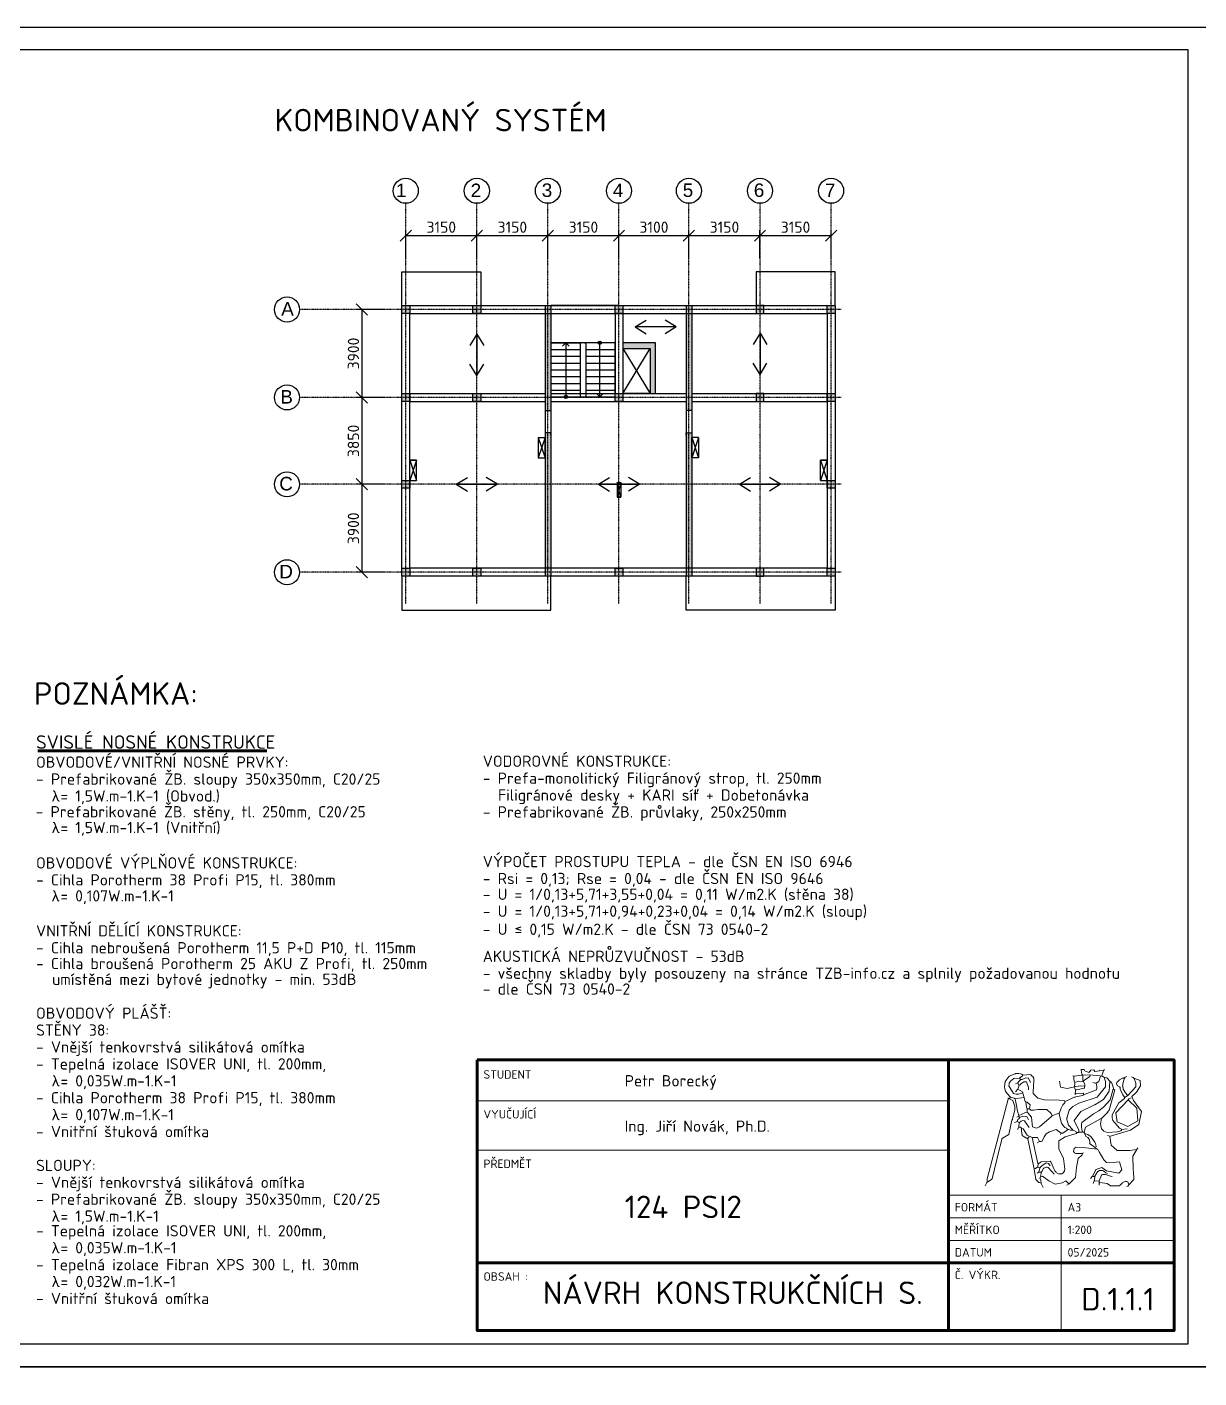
# Model space of a CAD drawing. Header units: millimetres. Extents: x 12904 to 327904, y -199771 to 141779.
# Drawn here: x 44464 to 96404, y 81879 to 141779 of the extents above; entities that cross this region are included whole.
import ezdxf

# ---------------------------------------------------------------- set-up
doc = ezdxf.new("R2010")
doc.units = ezdxf.units.MM
doc.linetypes.add('ČERCHOVANÁ', pattern=[25.4, 12.7, -6.35, 0, -6.35])
for name, color, linetype, lineweight in [('00 tenká plná', 7, 'Continuous', 13), ('_INTERIER', 8, 'Continuous', 13), ('Zdivo', 6, 'Continuous', 60)]:
    doc.layers.add(name, color=color, linetype=linetype, lineweight=lineweight)
for name, color, linetype in [('izolace', 251, 'Continuous'), ('Kóty', 1, 'Continuous'), ('TEXTY', 3, 'Continuous')]:
    doc.layers.add(name, color=color, linetype=linetype)
doc.styles.add('ISOCPEUR', font='isocpeur.ttf')
doc.styles.get("Standard").update_dxf_attribs({"font": 'arial.ttf'})
doc.dimstyles.new('1-200', dxfattribs={"dimscale": 200, "dimtxt": 2.5, "dimasz": 2.5, "dimexe": 1.25, "dimexo": 0.625, "dimtad": 1, "dimdec": 0, "dimtxsty": 'ISOCPEUR', "dimblk": 'OBLIQUE', "dimcen": 2.5, "dimclrd": 1, "dimclre": 1, "dimclrt": 3, "dimadec": 0, "dimazin": 0, "dimtfac": 1, "dimtdec": 0, "dimtix": 1, "dimtmove": 1, "dimatfit": 3, "dimldrblk": 'OBLIQUE', "dimfxl": 5, "dimfxlon": 1, "dimtfillclr": 3, "dimarcsym": 0})

# ---------------------------------------------------------------- blocks, each defined once
blk = doc.blocks.new('_OBLIQUE')
at = {"color": 0, "linetype": 'ByBlock'}
blk.add_line((-0.5, -0.5), (0.5, 0.5), dxfattribs=at)
blk = doc.blocks.new('*D83')
at = {"layer": '_INTERIER', "color": 1, "lineweight": -2, "transparency": 16777216}
for p, q in [((61249, 131529), (61249, 132779)), ((61249, 132529), (64399, 132529)), ((64399, 131529), (64399, 132779))]:
    blk.add_line(p, q, dxfattribs=at)
at = {"layer": 'Defpoints', "color": 0, "transparency": 16777216}
for p in [(64399, 132529), (61249, 131389), (64399, 131389)]:
    blk.add_point(p, dxfattribs=at)
at = {"layer": '_INTERIER', "color": 1, "lineweight": -2, "transparency": 16777216, "xscale": 500, "yscale": 500, "zscale": 500, "rotation": 180}
blk.add_blockref('_OBLIQUE', (61249, 132529), dxfattribs=at)
at = {"layer": '_INTERIER', "color": 1, "lineweight": -2, "transparency": 16777216, "xscale": 500, "yscale": 500, "zscale": 500}
blk.add_blockref('_OBLIQUE', (64399, 132529), dxfattribs=at)
at = {"layer": '_INTERIER', "color": 3, "transparency": 16777216, "insert": (62824, 132904), "char_height": 500, "attachment_point": 5, "style": 'ISOCPEUR'}
blk.add_mtext('3150', dxfattribs=at)
blk = doc.blocks.new('*D84')
at = {"layer": '_INTERIER', "color": 1, "lineweight": -2, "transparency": 16777216}
for p, q in [((64399, 131529), (64399, 132779)), ((64399, 132529), (67549, 132529)), ((67549, 131529), (67549, 132779))]:
    blk.add_line(p, q, dxfattribs=at)
at = {"layer": 'Defpoints', "color": 0, "transparency": 16777216}
for p in [(67549, 132529), (64399, 131389), (67549, 131389)]:
    blk.add_point(p, dxfattribs=at)
at = {"layer": '_INTERIER', "color": 1, "lineweight": -2, "transparency": 16777216, "xscale": 500, "yscale": 500, "zscale": 500, "rotation": 180}
blk.add_blockref('_OBLIQUE', (64399, 132529), dxfattribs=at)
at = {"layer": '_INTERIER', "color": 1, "lineweight": -2, "transparency": 16777216, "xscale": 500, "yscale": 500, "zscale": 500}
blk.add_blockref('_OBLIQUE', (67549, 132529), dxfattribs=at)
at = {"layer": '_INTERIER', "color": 3, "transparency": 16777216, "insert": (65974, 132904), "char_height": 500, "attachment_point": 5, "style": 'ISOCPEUR'}
blk.add_mtext('3150', dxfattribs=at)
blk = doc.blocks.new('*D85')
at = {"layer": '_INTERIER', "color": 1, "lineweight": -2, "transparency": 16777216}
for p, q in [((67549, 131529), (67549, 132779)), ((67549, 132529), (70699, 132529)), ((70699, 131529), (70699, 132779))]:
    blk.add_line(p, q, dxfattribs=at)
at = {"layer": 'Defpoints', "color": 0, "transparency": 16777216}
for p in [(70699, 132529), (67549, 131389), (70699, 131389)]:
    blk.add_point(p, dxfattribs=at)
at = {"layer": '_INTERIER', "color": 1, "lineweight": -2, "transparency": 16777216, "xscale": 500, "yscale": 500, "zscale": 500, "rotation": 180}
blk.add_blockref('_OBLIQUE', (67549, 132529), dxfattribs=at)
at = {"layer": '_INTERIER', "color": 1, "lineweight": -2, "transparency": 16777216, "xscale": 500, "yscale": 500, "zscale": 500}
blk.add_blockref('_OBLIQUE', (70699, 132529), dxfattribs=at)
at = {"layer": '_INTERIER', "color": 3, "transparency": 16777216, "insert": (69124, 132904), "char_height": 500, "attachment_point": 5, "style": 'ISOCPEUR'}
blk.add_mtext('3150', dxfattribs=at)
blk = doc.blocks.new('*D86')
at = {"layer": '_INTERIER', "color": 1, "lineweight": -2, "transparency": 16777216}
for p, q in [((70699, 131529), (70699, 132779)), ((70699, 132529), (73799, 132529)), ((73799, 131529), (73799, 132779))]:
    blk.add_line(p, q, dxfattribs=at)
at = {"layer": 'Defpoints', "color": 0, "transparency": 16777216}
for p in [(73799, 132529), (70699, 131389), (73799, 131389)]:
    blk.add_point(p, dxfattribs=at)
at = {"layer": '_INTERIER', "color": 1, "lineweight": -2, "transparency": 16777216, "xscale": 500, "yscale": 500, "zscale": 500, "rotation": 180}
blk.add_blockref('_OBLIQUE', (70699, 132529), dxfattribs=at)
at = {"layer": '_INTERIER', "color": 1, "lineweight": -2, "transparency": 16777216, "xscale": 500, "yscale": 500, "zscale": 500}
blk.add_blockref('_OBLIQUE', (73799, 132529), dxfattribs=at)
at = {"layer": '_INTERIER', "color": 3, "transparency": 16777216, "insert": (72249, 132904), "char_height": 500, "attachment_point": 5, "style": 'ISOCPEUR'}
blk.add_mtext('3100', dxfattribs=at)
blk = doc.blocks.new('*D87')
at = {"layer": '_INTERIER', "color": 1, "lineweight": -2, "transparency": 16777216}
for p, q in [((73799, 131529), (73799, 132779)), ((73799, 132529), (76949, 132529)), ((76949, 131529), (76949, 132779))]:
    blk.add_line(p, q, dxfattribs=at)
at = {"layer": 'Defpoints', "color": 0, "transparency": 16777216}
for p in [(76949, 132529), (73799, 131389), (76949, 131389)]:
    blk.add_point(p, dxfattribs=at)
at = {"layer": '_INTERIER', "color": 1, "lineweight": -2, "transparency": 16777216, "xscale": 500, "yscale": 500, "zscale": 500, "rotation": 180}
blk.add_blockref('_OBLIQUE', (73799, 132529), dxfattribs=at)
at = {"layer": '_INTERIER', "color": 1, "lineweight": -2, "transparency": 16777216, "xscale": 500, "yscale": 500, "zscale": 500}
blk.add_blockref('_OBLIQUE', (76949, 132529), dxfattribs=at)
at = {"layer": '_INTERIER', "color": 3, "transparency": 16777216, "insert": (75374, 132904), "char_height": 500, "attachment_point": 5, "style": 'ISOCPEUR'}
blk.add_mtext('3150', dxfattribs=at)
blk = doc.blocks.new('*D88')
at = {"layer": '_INTERIER', "color": 1, "lineweight": -2, "transparency": 16777216}
for p, q in [((76949, 131529), (76949, 132779)), ((76949, 132529), (80099, 132529)), ((80099, 131529), (80099, 132779))]:
    blk.add_line(p, q, dxfattribs=at)
at = {"layer": 'Defpoints', "color": 0, "transparency": 16777216}
for p in [(80099, 132529), (76949, 131389), (80099, 131389)]:
    blk.add_point(p, dxfattribs=at)
at = {"layer": '_INTERIER', "color": 1, "lineweight": -2, "transparency": 16777216, "xscale": 500, "yscale": 500, "zscale": 500, "rotation": 180}
blk.add_blockref('_OBLIQUE', (76949, 132529), dxfattribs=at)
at = {"layer": '_INTERIER', "color": 1, "lineweight": -2, "transparency": 16777216, "xscale": 500, "yscale": 500, "zscale": 500}
blk.add_blockref('_OBLIQUE', (80099, 132529), dxfattribs=at)
at = {"layer": '_INTERIER', "color": 3, "transparency": 16777216, "insert": (78524, 132904), "char_height": 500, "attachment_point": 5, "style": 'ISOCPEUR'}
blk.add_mtext('3150', dxfattribs=at)
blk = doc.blocks.new('*D89')
at = {"layer": '_INTERIER', "color": 1, "lineweight": -2, "transparency": 16777216}
for p, q in [((60304, 129254), (59054, 129254)), ((59304, 129254), (59304, 125354)), ((60304, 125354), (59054, 125354))]:
    blk.add_line(p, q, dxfattribs=at)
at = {"layer": 'Defpoints', "color": 0, "transparency": 16777216}
for p in [(60504, 129254), (59304, 125354), (60504, 125354)]:
    blk.add_point(p, dxfattribs=at)
at = {"layer": '_INTERIER', "color": 1, "lineweight": -2, "transparency": 16777216, "xscale": 500, "yscale": 500, "zscale": 500}
for p, rotation in [((59304, 129254), 90), ((59304, 125354), 270)]:
    blk.add_blockref('_OBLIQUE', p, dxfattribs=dict(at, rotation=rotation))
at = {"layer": '_INTERIER', "color": 3, "transparency": 16777216, "insert": (58929, 127304), "char_height": 500, "attachment_point": 5, "rotation": 90, "style": 'ISOCPEUR'}
blk.add_mtext('3900', dxfattribs=at)
blk = doc.blocks.new('*D90')
at = {"layer": '_INTERIER', "color": 1, "lineweight": -2, "transparency": 16777216}
for p, q in [((60304, 125354), (59054, 125354)), ((59304, 125354), (59304, 121504)), ((60304, 121504), (59054, 121504))]:
    blk.add_line(p, q, dxfattribs=at)
at = {"layer": 'Defpoints', "color": 0, "transparency": 16777216}
for p in [(60504, 125354), (59304, 121504), (60504, 121504)]:
    blk.add_point(p, dxfattribs=at)
at = {"layer": '_INTERIER', "color": 1, "lineweight": -2, "transparency": 16777216, "xscale": 500, "yscale": 500, "zscale": 500}
for p, rotation in [((59304, 125354), 90), ((59304, 121504), 270)]:
    blk.add_blockref('_OBLIQUE', p, dxfattribs=dict(at, rotation=rotation))
at = {"layer": '_INTERIER', "color": 3, "transparency": 16777216, "insert": (58929, 123429), "char_height": 500, "attachment_point": 5, "rotation": 90, "style": 'ISOCPEUR'}
blk.add_mtext('3850', dxfattribs=at)
blk = doc.blocks.new('*D91')
at = {"layer": '_INTERIER', "color": 1, "lineweight": -2, "transparency": 16777216}
for p, q in [((60304, 121504), (59054, 121504)), ((59304, 121504), (59304, 117604)), ((60304, 117604), (59054, 117604))]:
    blk.add_line(p, q, dxfattribs=at)
at = {"layer": 'Defpoints', "color": 0, "transparency": 16777216}
for p in [(60504, 121504), (59304, 117604), (60504, 117604)]:
    blk.add_point(p, dxfattribs=at)
at = {"layer": '_INTERIER', "color": 1, "lineweight": -2, "transparency": 16777216, "xscale": 500, "yscale": 500, "zscale": 500}
for p, rotation in [((59304, 121504), 90), ((59304, 117604), 270)]:
    blk.add_blockref('_OBLIQUE', p, dxfattribs=dict(at, rotation=rotation))
at = {"layer": '_INTERIER', "color": 3, "transparency": 16777216, "insert": (58929, 119554), "char_height": 500, "attachment_point": 5, "rotation": 90, "style": 'ISOCPEUR'}
blk.add_mtext('3900', dxfattribs=at)

msp = doc.modelspace()

# ---------------------------------------------------------------- hatches: boundary and pattern name
at = {"layer": 'izolace'}
h = msp.add_hatch(color=256, dxfattribs=at)
h.dxf.hatch_style = 1
h.paths.add_polyline_path([(61424.2, 129429.3), (61074.2, 129429.3), (61074.2, 129079.3), (61424.2, 129079.3)])
h.paths.add_polyline_path([(64574.2, 129429.3), (64224.2, 129429.3), (64224.2, 129079.3), (64574.2, 129079.3)])
h.paths.add_polyline_path([(64574.2, 125529.3), (64224.2, 125529.3), (64224.2, 125179.3), (64574.2, 125179.3)])
h.paths.add_polyline_path([(67674.2, 129429.3), (67424.2, 129429.3), (67424.2, 129079.3), (67674.2, 129079.3)])
h.paths.add_polyline_path([(67674.2, 129079.3), (67424.2, 129079.3), (67424.2, 124779.3), (67674.2, 124779.3)])
h.paths.add_polyline_path([(70874.2, 129429.3), (70524.2, 129429.3), (70524.2, 129079.3), (70874.2, 129079.3)])
h.paths.add_polyline_path([(70874.2, 125529.3), (70524.2, 125529.3), (70524.2, 125179.3), (70874.2, 125179.3)])
h.paths.add_polyline_path([(73924.2, 129429.3), (73674.2, 129429.3), (73674.2, 129079.3), (73924.2, 129079.3)])
h.paths.add_polyline_path([(73924.2, 129079.3), (73674.2, 129079.3), (73674.2, 124779.3), (73924.2, 124779.3)])
h.paths.add_polyline_path([(73924.2, 123779.3), (73674.2, 123779.3), (73674.2, 123679.3), (73674.2, 117779.3), (73924.2, 117779.3)])
h.paths.add_polyline_path([(73924.2, 117779.3), (73674.2, 117779.3), (73674.2, 117429.3), (73924.2, 117429.3)])
h.paths.add_polyline_path([(67674.2, 123779.3), (67424.2, 123779.3), (67424.2, 117779.3), (67674.2, 117779.3)])
h.paths.add_polyline_path([(67674.2, 117779.3), (67424.2, 117779.3), (67424.2, 117429.3), (67674.2, 117429.3)])
h = msp.add_hatch(color=256, dxfattribs=at)
h.dxf.hatch_style = 1
h.paths.add_polyline_path([(70874.2, 117779.3), (70524.2, 117779.3), (70524.2, 117429.3), (70874.2, 117429.3)])
h.paths.add_polyline_path([(77124.2, 117779.3), (76774.2, 117779.3), (76774.2, 117429.3), (77124.2, 117429.3)])
h.paths.add_polyline_path([(80274.2, 117779.3), (79924.2, 117779.3), (79924.2, 117429.3), (80274.2, 117429.3)])
h.paths.add_polyline_path([(80274.2, 121679.3), (79924.2, 121679.3), (79924.2, 121329.3), (80274.2, 121329.3)])
h.paths.add_polyline_path([(80274.2, 125529.3), (79924.2, 125529.3), (79924.2, 125179.3), (79949.2, 125179.3), (80274.2, 125179.3)])
h.paths.add_polyline_path([(77124.2, 125529.3), (76774.2, 125529.3), (76774.2, 125179.3), (77124.2, 125179.3)])
h.paths.add_polyline_path([(77124.2, 129429.3), (76774.2, 129429.3), (76774.2, 129079.3), (77124.2, 129079.3)])
h.paths.add_polyline_path([(80274.2, 129429.3), (79924.2, 129429.3), (79924.2, 129079.3), (80274.2, 129079.3)])
h.paths.add_polyline_path([(61424.2, 121679.3), (61399.2, 121679.3), (61074.2, 121679.3), (61074.2, 121329.3), (61424.2, 121329.3)])
h.paths.add_polyline_path([(61424.2, 125529.3), (61074.2, 125529.3), (61074.2, 125179.3), (61424.2, 125179.3)])
h.paths.add_polyline_path([(61424.2, 117779.3), (61074.2, 117779.3), (61074.2, 117429.3), (61424.2, 117429.3)])
h.paths.add_polyline_path([(64574.2, 117779.3), (64224.2, 117779.3), (64224.2, 117429.3), (64574.2, 117429.3)])
h = msp.add_hatch(color=256, dxfattribs=at)
h.dxf.hatch_style = 1
h.paths.add_polyline_path([(72324.2, 127529.3), (72324.2, 127779.3), (70874.2, 127779.3), (70874.2, 127529.3), (72074.2, 127529.3), (72074.2, 125829.3), (72074.2, 125529.3), (72324.2, 125529.3)])

# ---------------------------------------------------------------- linework, layer by layer
for p, q in [((67424.2, 129429.3), (67424.2, 124779.3)), ((67424.2, 129429.3), (67674.2, 129429.3)), ((70674.2, 129429.3), (67674.2, 129429.3)), ((67674.2, 129429.3), (67674.2, 124779.3)), ((73674.2, 129429.3), (73674.2, 124779.3)), ((73674.2, 129429.3), (73924.2, 129429.3)), ((73924.2, 129429.3), (73924.2, 124779.3)), ((70524.2, 129079.3), (70524.2, 127879.3)), ((70874.2, 129079.3), (70874.2, 125529.3)), ((67674.2, 127779.3), (69024.2, 127779.3)), ((69174.2, 125379.3), (70524.2, 125379.3)), ((67424.2, 124779.3), (67424.2, 123779.3)), ((67674.2, 124779.3), (67674.2, 123779.3)), ((73674.2, 124779.3), (73674.2, 123779.3)), ((73924.2, 124779.3), (73924.2, 123779.3)), ((67424.2, 123779.3), (67424.2, 117429.3)), ((67674.2, 123779.3), (67674.2, 117429.3)), ((73674.2, 123779.3), (73674.2, 117429.3)), ((73924.2, 123779.3), (73924.2, 117429.3)), ((61424.2, 121679.3), (61724.2, 121679.3)), ((79624.2, 121679.3), (79924.2, 121679.3))]:
    msp.add_line(p, q)
for points in [[(54904.2, 82379.3), (12904.2, 82379.3), (12904.2, 141779.3), (54904.2, 141779.3)], [(54904.2, 141779.3), (96904.2, 141779.3), (96904.2, 82379.3), (54904.2, 82379.3)], [(61074.2, 129429.3), (61074.2, 130929.3), (64574.2, 130929.3), (64574.2, 129429.3)], [(80274.2, 129429.3), (80274.2, 130929.3), (76774.2, 130929.3), (76774.2, 129429.3)], [(80274.2, 129429.3), (80274.2, 117429.3), (61074.2, 117429.3), (61074.2, 129429.3), (80274.2, 129429.3)], [(67674.2, 129429.3), (67924.2, 129429.3)], [(73424.2, 129429.3), (73674.2, 129429.3)], [(70524.2, 129079.3), (70524.2, 125529.3)], [(71412.4, 128479.3), (71907.2, 128786.4)], [(73237.5, 128479.3), (72742.7, 128786.4)], [(73237.5, 128479.3), (71412.4, 128479.3)], [(71412.4, 128479.3), (71907.2, 128172.3)], [(73237.5, 128479.3), (72742.7, 128172.3)], [(76949.2, 128199.3), (76642.1, 127704.6)], [(76949.2, 128199.3), (76949.2, 126374.3)], [(76949.2, 128199.3), (77256.2, 127704.6)], [(64399.2, 128156.5), (64092.1, 127661.8)], [(64399.2, 128156.5), (64399.2, 126331.5)], [(64399.2, 128156.5), (64706.2, 127661.8)], [(67674.2, 127779.3), (67674.2, 125379.3), (70524.2, 125379.3), (70524.2, 127779.3), (67674.2, 127779.3)], [(67674.2, 127779.3), (67674.2, 127479.3), (68974.2, 127479.3)], [(68349.2, 127779.3), (68201.7, 127631.8)], [(68349.2, 127779.3), (68349.2, 125379.3)], [(68349.2, 127779.3), (68496.7, 127631.8)], [(69024.2, 127779.3), (68974.2, 127779.3), (68974.2, 125379.3)], [(69174.2, 127779.3), (69224.2, 127779.3), (69224.2, 125379.3)], [(69849.2, 125379.3), (69849.2, 127779.3)], [(72324.2, 127529.3), (72324.2, 127779.3), (70874.2, 127779.3)], [(67674.2, 127479.3), (67674.2, 127179.3), (68974.2, 127179.3)], [(67674.2, 127179.3), (67674.2, 126879.3), (68974.2, 126879.3)], [(69224.2, 127479.3), (70524.2, 127479.3)], [(69224.2, 127179.3), (70524.2, 127179.3)], [(70874.2, 127529.3), (72074.2, 127529.3), (72074.2, 125829.3), (72074.2, 125529.3), (70874.2, 125529.3)], [(70874.2, 127529.3), (72074.2, 125529.3), (70874.2, 125529.3), (72074.2, 127529.3)], [(72074.2, 127529.3), (72074.2, 125529.3), (72324.2, 125529.3), (72324.2, 127529.3)], [(64399.2, 126331.5), (64092.1, 126826.2)], [(64399.2, 126331.5), (64706.2, 126826.2)], [(67674.2, 126879.3), (67674.2, 126579.3), (68974.2, 126579.3)], [(67674.2, 126579.3), (67674.2, 126279.3), (68974.2, 126279.3)], [(69224.2, 126879.3), (70524.2, 126879.3)], [(69224.2, 126579.3), (70524.2, 126579.3)], [(76949.2, 126374.3), (76642.1, 126869)], [(76949.2, 126374.3), (77256.2, 126869)], [(67674.2, 126279.3), (67674.2, 125979.3), (68974.2, 125979.3)], [(67674.2, 125979.3), (67674.2, 125679.3), (68974.2, 125679.3)], [(69224.2, 126279.3), (70524.2, 126279.3)], [(69224.2, 125979.3), (70524.2, 125979.3)], [(61424.2, 125529.3), (67424.2, 125529.3)], [(67674.2, 125529.3), (73674.2, 125529.3)], [(69224.2, 125679.3), (70524.2, 125679.3)], [(69849.2, 125379.3), (69701.7, 125526.8)], [(69849.2, 125379.3), (69996.7, 125526.8)], [(73924.2, 125529.3), (79924.2, 125529.3)], [(61424.2, 125179.3), (67424.2, 125179.3)], [(67424.2, 124779.3), (67674.2, 124779.3)], [(67674.2, 125179.3), (73674.2, 125179.3)], [(73924.2, 124779.3), (73674.2, 124779.3)], [(73924.2, 125179.3), (79924.2, 125179.3)], [(67124.2, 123579.3), (67424.2, 123579.3)], [(67124.2, 123579.3), (67424.2, 122679.3), (67424.2, 123579.3), (67124.2, 122679.3)], [(67124.2, 123579.3), (67124.2, 122679.3), (67424.2, 122679.3)], [(67674.2, 123679.3), (67674.2, 123779.3), (67424.2, 123779.3)], [(73674.2, 123679.3), (73674.2, 123779.3), (73924.2, 123779.3)], [(74224.2, 123579.3), (73924.2, 123579.3)], [(74224.2, 123579.3), (73924.2, 122679.3), (73924.2, 123579.3), (74224.2, 122679.3)], [(74224.2, 123579.3), (74224.2, 122679.3), (73924.2, 122679.3)], [(61424.2, 122579.3), (61724.2, 121679.3), (61724.2, 122579.3), (61424.2, 121679.3)], [(79924.2, 122579.3), (79624.2, 121679.3), (79624.2, 122579.3), (79924.2, 121679.3)], [(63486.6, 121504.3), (63981.4, 121811.4)], [(65311.7, 121504.3), (64816.9, 121811.4)], [(69786.6, 121504.3), (70281.4, 121811.4)], [(71611.7, 121504.3), (71116.9, 121811.4)], [(76036.6, 121504.3), (76531.4, 121811.4)], [(77861.7, 121504.3), (77366.9, 121811.4)], [(63486.6, 121504.3), (65311.7, 121504.3)], [(63486.6, 121504.3), (63981.4, 121197.3)], [(65311.7, 121504.3), (64816.9, 121197.3)], [(69786.6, 121504.3), (71611.7, 121504.3)], [(69786.6, 121504.3), (70281.4, 121197.3)], [(70624.2, 121579.3), (70624.2, 120929.3)], [(70774.2, 121579.3), (70774.2, 120929.3), (70624.2, 120929.3)], [(70774.2, 121579.3), (70624.2, 120929.3), (70774.2, 120929.3), (70624.2, 121579.3)], [(70624.2, 121579.3), (70774.2, 121579.3)], [(70624.2, 121329.3), (70624.2, 120929.3)], [(70774.2, 121329.3), (70774.2, 120929.3), (70624.2, 120929.3)], [(71611.7, 121504.3), (71116.9, 121197.3)], [(76036.6, 121504.3), (77861.7, 121504.3)], [(76036.6, 121504.3), (76531.4, 121197.3)], [(77861.7, 121504.3), (77366.9, 121197.3)], [(61074.2, 117429.3), (61074.2, 115929.3), (67674.2, 115929.3), (67674.2, 117429.3)], [(80274.2, 117429.3), (80274.2, 115929.3), (73674.2, 115929.3), (73674.2, 117429.3)], [(54904.2, 22979.3), (12904.2, 22979.3), (12904.2, 82379.3), (54904.2, 82379.3)], [(54904.2, 82379.3), (96904.2, 82379.3), (96904.2, 22979.3), (54904.2, 22979.3)]]:
    msp.add_lwpolyline(points)
for points in [[(12904.2, 141779.3), (96904.2, 141779.3), (96904.2, 82379.3), (12904.2, 82379.3)], [(13904.2, 140779.3), (95904.2, 140779.3), (95904.2, 83379.3), (13904.2, 83379.3)], [(61424.2, 129079.3), (61074.2, 129079.3), (61074.2, 129429.3), (61424.2, 129429.3)], [(64574.2, 129079.3), (64224.2, 129079.3), (64224.2, 129429.3), (64574.2, 129429.3)], [(70874.2, 129079.3), (70524.2, 129079.3), (70524.2, 129429.3), (70874.2, 129429.3)], [(76774.2, 129079.3), (77124.2, 129079.3), (77124.2, 129429.3), (76774.2, 129429.3)], [(80274.2, 129079.3), (79924.2, 129079.3), (79924.2, 129429.3), (80274.2, 129429.3)], [(79924.2, 129079.3), (79924.2, 117779.3), (61424.2, 117779.3), (61424.2, 129079.3)], [(61424.2, 125179.3), (61074.2, 125179.3), (61074.2, 125529.3), (61424.2, 125529.3)], [(64574.2, 125179.3), (64224.2, 125179.3), (64224.2, 125529.3), (64574.2, 125529.3)], [(70874.2, 125179.3), (70524.2, 125179.3), (70524.2, 125529.3), (70874.2, 125529.3)], [(76774.2, 125179.3), (77124.2, 125179.3), (77124.2, 125529.3), (76774.2, 125529.3)], [(80274.2, 125179.3), (79924.2, 125179.3), (79924.2, 125529.3), (80274.2, 125529.3)], [(61724.2, 122579.3), (61424.2, 122579.3), (61424.2, 122579.3), (61724.2, 122579.3)], [(79624.2, 122579.3), (79924.2, 122579.3), (79924.2, 122579.3), (79624.2, 122579.3)], [(61424.2, 121329.3), (61074.2, 121329.3), (61074.2, 121679.3), (61424.2, 121679.3)], [(80274.2, 121329.3), (79924.2, 121329.3), (79924.2, 121679.3), (80274.2, 121679.3)], [(61424.2, 117429.3), (61074.2, 117429.3), (61074.2, 117779.3), (61424.2, 117779.3)], [(64574.2, 117429.3), (64224.2, 117429.3), (64224.2, 117779.3), (64574.2, 117779.3)], [(70874.2, 117429.3), (70524.2, 117429.3), (70524.2, 117779.3), (70874.2, 117779.3)], [(76774.2, 117429.3), (77124.2, 117429.3), (77124.2, 117779.3), (76774.2, 117779.3)], [(80274.2, 117429.3), (79924.2, 117429.3), (79924.2, 117779.3), (80274.2, 117779.3)], [(12904.2, 82379.3), (96904.2, 82379.3), (96904.2, 22979.3), (12904.2, 22979.3)]]:
    msp.add_lwpolyline(points, close=True)
for centre in [(69849.2, 127779.3), (68349.2, 125379.3)]:
    msp.add_circle(centre, 75)
at = {"layer": '00 tenká plná', "linetype": 'Continuous'}
for p, q in [((84005.7, 95979.2), (64417.8, 95979.2)), ((64417.8, 95979.2), (64417.8, 83979.3)), ((95304.2, 95979.2), (84005.7, 95979.2)), ((85304.1, 83979.3), (85304.1, 95979.2)), ((95304.2, 83979.3), (95304.2, 95979.2)), ((91255.8, 95288.4), (91255.8, 95065.9)), ((88279.1, 94914.1), (88350, 94934.3)), ((90901.5, 94954.6), (90891.3, 94792.7)), ((91701.3, 94984.9), (91822.8, 94954.6)), ((64417.8, 94171.3), (84005.7, 94171.3)), ((84005.7, 94171.3), (85304.1, 94171.3)), ((88329.7, 93447.1), (88410.7, 93467.4)), ((88805.6, 93811.3), (88886.6, 93811.3)), ((89889, 93507.8), (90192.7, 93619.1)), ((88228.5, 93214.4), (88339.8, 93254.9)), ((88876.5, 92566.9), (88815.7, 92506.2)), ((92349.3, 92627.6), (92460.7, 92597.2)), ((64417.8, 91979.3), (84005.7, 91979.3)), ((84005.7, 91979.3), (85304.1, 91979.3)), ((91286.2, 91868.8), (91245.7, 91848.6)), ((93696, 92081.3), (93655.5, 92020.6)), ((89362.5, 90725.5), (89342.2, 90715.4)), ((91691.2, 90826.7), (91590, 90725.5)), ((85304.1, 89979.3), (95304.2, 89979.3)), ((90304.1, 86979.2), (90304.1, 89979.3)), ((85304.1, 88979.2), (95304.2, 88979.2)), ((85304.1, 87979.3), (95304.2, 87979.3)), ((64417.8, 86979.2), (84005.7, 86979.2)), ((84005.7, 86979.2), (85304.1, 86979.2)), ((85304.1, 86979.2), (95304.2, 86979.2)), ((90304.1, 86979.2), (90304.1, 83979.3)), ((64417.8, 83979.3), (84005.7, 83979.3)), ((84005.7, 83979.3), (95304.2, 83979.3))]:
    msp.add_line(p, q, dxfattribs=at)
for points in [[(88046.2, 94337.4), (88015.8, 94357.6), (87823.5, 94580.2), (87793.1, 94711.8), (87783, 94772.5), (87813.3, 95025.4), (87994.3, 95261.9), (88258.8, 95369.4), (88269, 95379.5), (88420.8, 95379.5), (88552.5, 95349.2), (88593, 95308.7), (88562.6, 95258.1), (88451.2, 95177.2), (88471.5, 95156.9), (88481.6, 95136.7), (88481.6, 95116.5), (88491.7, 95106.3), (88562.6, 95116.5), (88724.6, 95187.3), (88856.2, 95167), (88937.2, 94974.8)], [(88603.1, 95298.6), (88917, 95328.9), (88947.3, 95318.8), (89008.1, 95268.2), (89038.5, 95248), (89079, 95167), (89079, 95065.9), (89048.6, 94570.1), (89058.7, 94499.3), (89262.5, 94281.8), (89565, 94216), (90202.8, 94195.8), (90456, 94165.4), (90456, 94084.5), (90375, 93993.4), (90294, 93841.7), (90243.3, 93679.8), (90223.1, 93639.3), (90202.8, 93619.1), (90213, 93578.6), (90314.2, 93184.1), (90364.8, 93093), (90466.1, 92991.8), (90537, 92951.4), (90577.5, 92900.8), (90557.2, 92860.3), (90364.8, 92738.9), (90314.2, 92738.9), (90294, 92728.8), (90283.8, 92718.7), (90263.6, 92678.2)], [(92035.5, 95258.1), (91964.6, 95025.4), (91843.1, 94954.6), (91883.6, 94802.8), (91883.6, 94732), (91863.3, 94651), (91367.2, 94468.9), (91296.3, 94448.7), (91266, 94418.4), (91245.7, 94408.2), (90942, 94347.5), (90921.7, 94337.4), (90911.6, 94327.3), (90871.1, 94327.3), (90547.1, 94165.4), (90476.2, 94145.2)], [(90820.5, 95278.3), (90850.8, 95258.1), (90861, 95237.9), (90861, 95126.6), (90891.3, 94974.8), (91083.7, 95035.5), (91235.6, 95025.4), (91245.7, 95025.4), (91266, 95035.5)], [(90850.8, 95258.1), (90992.6, 95278.3), (91225.5, 95298.6)], [(91579.8, 95298.6), (91569.7, 95248), (91559.6, 95227.8), (91296.3, 95076), (91276.1, 95035.5), (91347, 94904), (91347, 94863.5), (91326.7, 94732), (90982.5, 94651), (90931.8, 94661.2), (90911.6, 94438.6)], [(91174.8, 95551.5), (91185, 95531.3), (91215.3, 95349.2), (91225.5, 95339.1), (91225.5, 95298.6), (91559.6, 95318.8), (92025.3, 95278.3), (92076, 95268.2)], [(91185, 95551.5), (91215.3, 95561.6), (91316.6, 95561.6), (91347, 95500.9), (91529.2, 95430.1), (91590, 95490.8), (91600.1, 95521.2), (91741.8, 95541.4), (91782.3, 95470.6), (91995, 95490.8), (92015.2, 95521.2), (92167.1, 95511), (92096.2, 95268.2), (92146.8, 95248), (92217.7, 95197.4), (92319, 95187.3), (92481, 95005.2), (92501.2, 94995), (92521.5, 94995), (92612.6, 94732), (92622.7, 94681.4), (92673.3, 94651), (92420.2, 93760.8), (92369.6, 93700), (92359.5, 93679.8), (92359.5, 93669.7), (92086.1, 93386.4), (92035.5, 93143.6), (92086.1, 92931.1), (92187.3, 92829.9), (92329.1, 92769.2), (92794.8, 92789.5), (92946.7, 92840.1), (92967, 92860.3), (92977.1, 92890.7), (93220.1, 92931.1)], [(92177.2, 95521.2), (92207.6, 95541.4), (92227.8, 95541.4)], [(93098.6, 95177.2), (93139.1, 95217.6), (93199.8, 95248)], [(88593, 94519.5), (88410.7, 94458.8), (88299.3, 94458.8), (88177.8, 94489.2), (87975.3, 94833.2), (87985.5, 94914.1), (87995.6, 94944.5), (88046.2, 95035.5), (88198.1, 95156.9), (88441.1, 95177.2)], [(88491.7, 95096.2), (88370.2, 94974.8), (88410.7, 94883.8), (88431, 94863.5), (88370.2, 94681.4), (88279.1, 94570.1)], [(88380.3, 94681.4), (88582.8, 94570.1), (88704.3, 94145.2), (88724.6, 94125), (88785.3, 94114.8), (88917, 93993.4), (88896.7, 93811.3), (88947.3, 93750.6), (89089.1, 93750.6), (89261.2, 93781), (89666.2, 93781), (89858.6, 93609), (89878.8, 93538.2), (89878.8, 93487.6), (89868.7, 93467.4), (89332.1, 93012.1), (89210.6, 92951.4), (89028.3, 93022.2), (89008.1, 93153.7), (88977.7, 93447.1), (88825.8, 93629.2), (88795.5, 93649.5)], [(88431, 94863.5), (88461.3, 94883.8), (88481.6, 94883.8), (88512, 94924.2), (88643.6, 95005.2), (88765.1, 95005.2), (88846.1, 94762.4), (88846.1, 94661.2)], [(90223.1, 95045.7), (90262.3, 94768.7), (90567.3, 94711.8), (90881.2, 94782.6), (90921.7, 94671.3)], [(92217.7, 95187.3), (92227.8, 95106.3), (92258.2, 95025.4), (92268.3, 94792.7), (91893.7, 94327.3), (91083.7, 94064.3), (90810.3, 93912.5), (90709.1, 93811.3), (90658.5, 93750.6), (90557.2, 93437), (90547.1, 93426.9), (90547.1, 93335.8), (90628.1, 93093), (90800.2, 92900.8), (90800.2, 92880.5), (91023, 92769.2), (91063.5, 92769.2), (91083.7, 92779.3), (91235.6, 92779.3), (91286.2, 92779.3), (91316.6, 92769.2), (91357.1, 92688.3), (91377.3, 92597.2), (91478.6, 92536.5), (91539.3, 92465.7), (91569.7, 92364.6), (91569.7, 92283.6), (91559.6, 92273.5), (91752, 92121.7), (91893.7, 92020.6), (91266, 92091.4), (90962.2, 92111.6), (90871.1, 92061), (90840.7, 91919.4), (90891.3, 91868.8), (90952.1, 91838.5), (91235.6, 91838.5), (91225.5, 91777.8), (91215.3, 91757.5), (91043.2, 91605.8), (90972.3, 91211.2), (90936.9, 90767.3), (90658.5, 90482.7), (90547.1, 90422)], [(92460.7, 95015.3), (92420.2, 94600.5), (92170.9, 94232.5), (91792.5, 93993.4), (91772.2, 93993.4), (91711.5, 93963.1), (91630.5, 93912.5), (91164.7, 93700), (90876.1, 93302.9), (91073.6, 92860.3), (91083.7, 92799.6)], [(90911.6, 94802.8), (91063.5, 94823.1), (91174.8, 94833.2), (91336.8, 94823.1)], [(91235.6, 92789.5), (91215.3, 92890.7), (91205.2, 93012.1), (91195.1, 93022.2), (91195.1, 93093), (91205.2, 93133.5), (91215.3, 93204.3), (91731.7, 93588.7), (91964.6, 93730.4), (92167.1, 93892.3), (92470.8, 94216), (92582.2, 94640.9), (92592.3, 94661.2), (92622.7, 94681.4)], [(93523.8, 95177.2), (93797.2, 95065.9), (93817.5, 94833.2), (93635.2, 94549.9), (93432.7, 94357.6), (93503.6, 94185.7), (93855.4, 93687.4), (93736.5, 93113.2), (93372, 92870.4), (92481, 92607.4), (92460.7, 92587.1), (92511.3, 92202.7), (92774.6, 91970), (93341.6, 91970), (93645.3, 92010.4), (93473.2, 91717), (93483.3, 91140.4), (93493.5, 91079.7), (93503.6, 91049.3), (93523.8, 90675), (93291, 90442.3), (93250.5, 90381.6), (93199.8, 90371.4)], [(93412.5, 95237.9), (93493.5, 95197.4), (93534, 95156.9), (93604.8, 94944.5), (93604.8, 94782.6), (93250.5, 94408.2), (93129, 94327.3), (93108.7, 94307.1), (93098.6, 94276.7), (92855.6, 94084.5), (92562, 93548.3), (92562, 93406.6), (92582.2, 93295.3), (92875.8, 92961.5), (92977.1, 92910.9)], [(93108.7, 94327.3), (93027.7, 94438.6), (92916.3, 94691.5), (92906.2, 94762.4), (92875.8, 94792.7), (92774.6, 94843.3), (92754.3, 94934.3), (92764.5, 94984.9), (92875.8, 95096.2), (93017.6, 95177.2), (93058.1, 95177.2), (93068.2, 95187.3), (93098.6, 95187.3), (93037.8, 94984.9), (93017.6, 94823.1), (93027.7, 94812.9), (93048, 94681.4), (93149.2, 94519.5), (93240.3, 94418.4)], [(87945, 94307.1), (87945, 94286.8), (88157.6, 94185.7), (88238.6, 93912.5), (88238.6, 93750.6), (88167.7, 93477.5), (88157.6, 93457.2), (88147.5, 93447.1), (88137.3, 93345.9), (88127.2, 93325.7), (88117.1, 93315.6), (87975.3, 92678.2), (87691.8, 92506.2), (87671.6, 92486), (87661.5, 92465.7), (87610.8, 92212.8), (87600.7, 92192.6), (87590.6, 92182.5), (87580.5, 92091.4), (87570.3, 92071.2), (87560.2, 92061), (87236.2, 90715.4), (87226.1, 90695.2), (87205.8, 90675), (87054, 90573.8), (87003.3, 90543.4), (86922.3, 90391.7)], [(87013.5, 90563.7), (87023.6, 90705.3), (87945, 94246.4), (87965.2, 94256.5)], [(87985.5, 94256.5), (88046.2, 94337.4), (88218.3, 94286.8), (88258.8, 94256.5), (88258.8, 94246.4), (88269, 94175.5), (88329.7, 93892.3), (88350, 93770.9), (88451.2, 93416.8), (88420.8, 93366.2), (88380.3, 93335.8), (88350, 93254.9), (88431, 93204.3), (88420.8, 93001.9), (88501.8, 93001.9), (88542.3, 92961.5), (88542.3, 92840.1), (88572.7, 92637.7), (88613.2, 92597.2), (88755, 92516.3), (88775.2, 92516.3), (88795.5, 92506.2), (88825.8, 92475.8), (88937.2, 91909.3), (89099.2, 91150.5), (89160, 91160.6), (89261.2, 91241.5), (89271.3, 91373.1), (89311.8, 91383.2), (89403, 91464.1), (89808, 91494.5), (89858.6, 91433.8), (89980.1, 91130.2), (90020.6, 91069.5), (90061.1, 91018.9), (90081.3, 90988.6), (90172.5, 90938), (90233.2, 90938), (90324.3, 90938), (90385.1, 90968.4), (90405.3, 90988.6), (90445.8, 91069.5), (90456, 91140.4), (90396.5, 91605.8), (90192.7, 92040.8), (90192.7, 92394.9), (90476.2, 92566.9), (90962.2, 92718.7), (90982.5, 92728.8), (91012.8, 92769.2)], [(88279.1, 94266.6), (88552.5, 94297), (88633.5, 94327.3)], [(88724.6, 94114.8), (88755, 93882.1), (88795.5, 93811.3), (88785.3, 93801.2), (88785.3, 93760.8), (88795.5, 93669.7)], [(90942, 94489.2), (91266, 94509.4), (91296.3, 94479.1)], [(93260.6, 94216), (93645.3, 93841.7), (93696, 93285.2), (93255.5, 93032.3), (92784.7, 93234.6), (92713.8, 93639.3), (93260.6, 94216)], [(93270.7, 94216), (93291, 94256.5), (93392.2, 94297)], [(88420.8, 93517.9), (88684.1, 93639.3), (88775.2, 93659.6)], [(88461.3, 93426.9), (88593, 93487.6), (88770.1, 93471.1), (88856.2, 93325.7)], [(88360.1, 92900.8), (88420.8, 93001.9)], [(88451.2, 93204.3), (88522.1, 93265), (88603.1, 93295.3), (88674, 93285.2), (88876.5, 92991.8)], [(88552.5, 92941.2), (88613.2, 92931.1), (88795.5, 92647.8), (89018.2, 92546.7), (89261.2, 91383.2)], [(89342.2, 92364.6), (89403, 92364.6), (89453.6, 92384.8), (89544.7, 92566.9), (89595.3, 92658), (89635.8, 92698.4), (89777.6, 92789.5), (90081.3, 92890.7), (90294, 92738.9)], [(90587.6, 92900.8), (90638.2, 92900.8), (90709.1, 92870.4), (90810.3, 92860.3)], [(92076, 93386.4), (91377.3, 93001.9), (91316.6, 92779.3)], [(89038.5, 92536.5), (89251.1, 92546.7), (89342.2, 92364.6), (89230.8, 92303.8)], [(91377.3, 92698.4), (91478.6, 92678.2), (91539.3, 92637.7), (91610.2, 92587.1), (91782.3, 92334.2), (91812.7, 92273.5), (91833, 92212.8), (91853.2, 92131.9)], [(91903.8, 92010.4), (91934.2, 91990.2), (91974.7, 91899.2), (92187.3, 91545), (92298.7, 91433.8), (92450.6, 91423.6), (92886, 91464.1), (92987.2, 91110), (92855.6, 90958.2), (92308.8, 91069.5), (92096.2, 91211.2), (91826.6, 91116.3), (91701.3, 90847), (91711.5, 90816.6), (91782.3, 90816.6), (91772.2, 90644.6), (91711.5, 90503)], [(89099.2, 91140.4), (89180.2, 90685.1), (89311.8, 90553.6), (89332.1, 90543.4), (89392.8, 90523.2)], [(89261.2, 91221.3), (89352.3, 91201), (89311.8, 91008.8), (89403, 90998.7), (89403, 90968.4), (89403, 90948.1), (89372.6, 90766), (89372.6, 90725.5), (89392.8, 90654.7), (89403, 90503), (89443.5, 90442.3), (89484, 90361.3), (89494.1, 90331)], [(89352.3, 91201), (89443.5, 91292.1), (89625.7, 91413.5), (89737.1, 91393.3), (89808, 91292.1)], [(89403, 90998.7), (89443.5, 91039.2), (89514.3, 91160.6), (89534.6, 91180.8), (89625.7, 91221.3), (89676.3, 91221.3), (89727, 91211.2), (89889, 91029.1), (89980.1, 90917.8)], [(91792.5, 90826.7), (91833, 90907.6), (91903.8, 91018.9), (91924.1, 91039.2), (91995, 91079.7), (92035.5, 91079.7), (92126.6, 91079.7), (92177.2, 91059.4), (92278.5, 90978.5), (92349.3, 90948.1)], [(89230.8, 90958.2), (89311.8, 91008.8)], [(89403, 90806.5), (89473.8, 90826.7), (89747.2, 90624.4), (90037, 90472.6), (90334.5, 90533.3), (90506.6, 90616.8), (90618, 90503), (90628.1, 90482.7)], [(91782.3, 90614.3), (91974.7, 90604.1), (91974.7, 90422)], [(91974.7, 90604.1), (91974.7, 90624.4), (92086.1, 90877.3), (92106.3, 90887.4), (92136.7, 90897.5), (92258.2, 90897.5), (92481, 90826.7), (92562, 90806.5)], [(91995, 90523.2), (92015.2, 90543.4), (92339.2, 90503), (92481, 90401.8), (92865.7, 90401.8), (92906.2, 90422), (93007.5, 90523.2), (93007.5, 90533.3), (93159.3, 90604.1), (93169.5, 90594), (93210, 90594), (93250.5, 90573.8), (93291, 90442.3)]]:
    msp.add_lwpolyline(points, dxfattribs=at)
at = {"layer": 'Kóty', "linetype": 'ČERCHOVANÁ', "ltscale": 2}
for points in [[(61249.2, 116219.3), (61249.2, 133962.5)], [(64399.2, 116219.3), (64399.2, 133962.5)], [(67549.2, 116219.3), (67549.2, 133962.5)], [(70699.2, 116219.3), (70699.2, 133962.5)], [(73799.2, 116219.3), (73799.2, 133962.5)], [(76949.2, 116219.3), (76949.2, 133962.5)], [(80099.2, 116219.3), (80099.2, 133962.5)], [(80541, 129254.3), (56541, 129254.3)], [(80541, 125354.3), (56541, 125354.3)], [(80541, 121504.3), (56541, 121504.3)], [(80541, 117604.3), (56541, 117604.3)]]:
    msp.add_lwpolyline(points, dxfattribs=at)
at = {"layer": 'Kóty'}
for centre in [(61249.2, 134517.3), (64399.2, 134517.3), (67549.2, 134517.3), (70699.2, 134517.3), (73799.2, 134517.3), (76949.2, 134517.3), (80099.2, 134517.3), (55986.2, 129254.3), (55986.2, 125354.3), (55986.2, 121504.3), (55986.2, 117604.3)]:
    msp.add_circle(centre, 554.8, dxfattribs=at)
at = {"layer": 'Zdivo'}
for points in [[(44939.1, 109688.5), (55087.7, 109688.5)], [(85304.1, 95979.2), (85304.1, 83979.3)], [(64417.8, 86979.2), (95304.2, 86979.2)]]:
    msp.add_lwpolyline(points, dxfattribs=at)
msp.add_lwpolyline([(64417.8, 95979.2), (95304.2, 95979.2), (95304.2, 83979.3), (64417.8, 83979.3)], close=True, dxfattribs=at)

# ---------------------------------------------------------------- texts
at = {"linetype": 'Continuous', "lineweight": 30, "style": 'ISOCPEUR'}
for s, height, p in [('KOMBINOVANÝ SYSTÉM', 1000, (55436.8, 137150.9)), ('POZNÁMKA:', 1000, (44766.8, 111725.9)), ('SVISLÉ NOSNÉ KONSTRUKCE', 600, (44863.1, 109775)), ('VODOROVNÉ KONSTRUKCE:', 500, (64663.1, 108975.5)), ('OBVODOVÉ/VNITŘNÍ NOSNÉ PRVKY:', 500, (44863.1, 108935.5)), ('- Prefabrikované ŽB. sloupy 350x350mm, C20/25', 500, (44863.1, 108185.5)), ('- Prefa-monolitický Filigránový strop, tl. 250mm ', 500, (64663.1, 108225.5)), ('λ= 1,5W.m-1.K-1 (Obvod.)', 500, (45546.7, 107435.5)), ('Filigránové desky + KARI síť + Dobetonávka ', 500, (65339.3, 107475.5)), ('- Prefabrikované ŽB. stěny, tl. 250mm, C20/25', 500, (44846.7, 106735.5)), ('- Prefabrikované ŽB. průvlaky, 250x250mm', 500, (64663.1, 106725.5)), ('λ= 1,5W.m-1.K-1 (Vnitřní)', 500, (45546.7, 106035.5)), ('OBVODOVÉ VÝPLŇOVÉ KONSTRUKCE:', 500, (44863.1, 104465.5)), ('VÝPOČET PROSTUPU TEPLA - dle ČSN EN ISO 6946', 500, (64663.1, 104525.5)), ('- Rsi = 0,13; Rse = 0,04 - dle ČSN EN ISO 9646', 500, (64663.1, 103775.5)), ('- Cihla Porotherm 38 Profi P15, tl. 380mm', 500, (44863.1, 103715.5)), ('- U = 1/0,13+5,71+3,55+0,04 = 0,11 W/m2.K (stěna 38) ', 500, (64663.1, 103075.5)), ('λ= 0,107W.m-1.K-1 ', 500, (45543.1, 103005.5)), ('- U = 1/0,13+5,71+0,94+0,23+0,04 = 0,14 W/m2.K (sloup) ', 500, (64663.1, 102325.5)), ('VNITŘNÍ DĚLÍCÍ KONSTRUKCE:', 500, (44863.1, 101455.5)), ('- U ≤ 0,15 W/m2.K - dle ČSN 73 0540-2', 500, (64663.1, 101525.5)), ('- Cihla nebroušená Porotherm 11,5 P+D P10, tl. 115mm', 500, (44863.1, 100705.5)), ('AKUSTICKÁ NEPRŮZVUČNOST - 53dB', 500, (64663.1, 100325.5)), ('- Cihla broušená Porotherm 25 AKU Z Profi, tl. 250mm', 500, (44863.1, 100005.5)), ('- všechny skladby byly posouzeny na stránce TZB-info.cz a splnily požadovanou hodnotu ', 500, (64663.1, 99575.5)), ('umístěná mezi bytové jednotky - min. 53dB', 500, (45573.1, 99305.5)), ('- dle ČSN 73 0540-2', 500, (64663.1, 98875.5)), ('OBVODOVÝ PLÁŠŤ:', 500, (44863.1, 97805.5)), ('STĚNY 38:', 500, (44863.1, 97055.5)), ('- Vnější tenkovrstvá silikátová omítka', 500, (44863.1, 96305.5)), ('- Tepelná izolace ISOVER UNI, tl. 200mm,', 500, (44863.1, 95555.5)), ('λ= 0,035W.m-1.K-1 ', 500, (45546.7, 94805.5)), ('- Cihla Porotherm 38 Profi P15, tl. 380mm', 500, (44863.1, 94055.5)), ('λ= 0,107W.m-1.K-1 ', 500, (45546.7, 93305.5)), ('- Vnitřní štuková omítka', 500, (44863.1, 92555.5)), ('SLOUPY:', 500, (44863.1, 91055.5)), ('- Vnější tenkovrstvá silikátová omítka', 500, (44863.1, 90305.5)), ('- Prefabrikované ŽB. sloupy 350x350mm, C20/25', 500, (44863.1, 89555.5)), ('λ= 1,5W.m-1.K-1 ', 500, (45546.7, 88805.5)), ('- Tepelná izolace ISOVER UNI, tl. 200mm,', 500, (44863.1, 88155.5)), ('λ= 0,035W.m-1.K-1 ', 500, (45546.7, 87405.5)), ('- Tepelná izolace Fibran XPS 300 L, tl. 30mm', 500, (44863.1, 86655.5)), ('λ= 0,032W.m-1.K-1 ', 500, (45546.7, 85905.5)), ('- Vnitřní štuková omítka', 500, (44863.1, 85155.5))]:
    msp.add_text(s, height=height, dxfattribs=at).set_placement(p)
at = {"layer": '00 tenká plná', "linetype": 'Continuous', "style": 'ISOCPEUR'}
for s, p in [('STUDENT', (64695, 95149.7)), ('VYUČUJÍCÍ', (64695, 93382.5)), ('PŘEDMĚT', (64695, 91190.5)), ('FORMÁT', (85581.3, 89262)), ('A3', (90581.3, 89262)), ('MĚŘÍTKO', (85581.3, 88261.7)), ('1:200', (90581.3, 88261.9)), ('DATUM', (85581.3, 87261.8)), ('05/2025', (90581.3, 87261.9)), ('OBSAH :', (64695, 86190.4)), ('Č. VÝKR.', (85581.3, 86261.7))]:
    msp.add_text(s, height=375, dxfattribs=at).set_placement(p)
at = {"layer": '00 tenká plná', "attachment_point": 1, "style": 'ISOCPEUR'}
for s, width, insert, char_height in [('Petr Borecký', 18465.741, (70952.1, 95307.3), 500), ('Ing. Jiří Novák, Ph.D.', 18465.741, (70952.1, 93295.1), 500), ('124 PSI2', 12660.762, (70952.1, 89965.7), 1000), ('NÁVRH KONSTRUKČNÍCH S.', 19494.899, (67331.7, 86157.1), 1000), ('D.1.1.1', 2520.759, (91191.5, 85875.8), 1000)]:
    msp.add_mtext_dynamic_manual_height_columns(s, width=width, gutter_width=4, heights=[0], dxfattribs=dict(at, insert=insert, char_height=char_height))
at = {"layer": 'TEXTY', "char_height": 600, "attachment_point": 9, "rotation": 360}
for s, insert in [('1', (61280.5, 134236)), ('2', (64590.5, 134236)), ('3', (67740.5, 134236)), ('4', (70890.5, 134236)), ('5', (73990.5, 134236)), ('6', (77140.5, 134236)), ('7', (80290.5, 134236))]:
    msp.add_mtext_dynamic_manual_height_columns(s, width=13182.527, gutter_width=50, heights=[0], dxfattribs=dict(at, insert=insert))
at = {"layer": 'TEXTY', "char_height": 600, "attachment_point": 3}
for s, insert in [('A', (56287.5, 129583)), ('B', (56247.5, 125683)), ('C', (56247.5, 121833)), ('D', (56247.5, 117933))]:
    msp.add_mtext_dynamic_manual_height_columns(s, width=13182.527, gutter_width=50, heights=[0], dxfattribs=dict(at, insert=insert))

# ---------------------------------------------------------------- dimensions: what is measured, and where the dimension line sits
at = {"layer": '_INTERIER'}
for base, p1, p2, picture, middle in [((64399.2, 132529.3), (61249.2, 131389.3), (64399.2, 131389.3), '*D83', (62824.2, 132904.3)), ((67549.2, 132529.3), (64399.2, 131389.3), (67549.2, 131389.3), '*D84', (65974.2, 132904.3)), ((70699.2, 132529.3), (67549.2, 131389.3), (70699.2, 131389.3), '*D85', (69124.2, 132904.3)), ((73799.2, 132529.3), (70699.2, 131389.3), (73799.2, 131389.3), '*D86', (72249.2, 132904.3)), ((76949.2, 132529.3), (73799.2, 131389.3), (76949.2, 131389.3), '*D87', (75374.2, 132904.3)), ((80099.2, 132529.3), (76949.2, 131389.3), (80099.2, 131389.3), '*D88', (78524.2, 132904.3))]:
    dim = msp.add_linear_dim(base=base, p1=p1, p2=p2, dimstyle='1-200', dxfattribs=at)
    dim.commit()
    dim.dimension.update_dxf_attribs({"geometry": picture, "text_midpoint": middle})
for base, p1, p2, picture, middle in [((59304.2, 125354.3), (60504.2, 129254.3), (60504.2, 125354.3), '*D89', (58929.2, 127304.3)), ((59304.2, 121504.3), (60504.2, 125354.3), (60504.2, 121504.3), '*D90', (58929.2, 123429.3)), ((59304.2, 117604.3), (60504.2, 121504.3), (60504.2, 117604.3), '*D91', (58929.2, 119554.3))]:
    dim = msp.add_linear_dim(base=base, p1=p1, p2=p2, angle=90, dimstyle='1-200', dxfattribs=at)
    dim.commit()
    dim.dimension.update_dxf_attribs({"geometry": picture, "text_midpoint": middle})

doc.saveas('drawing.dxf')
